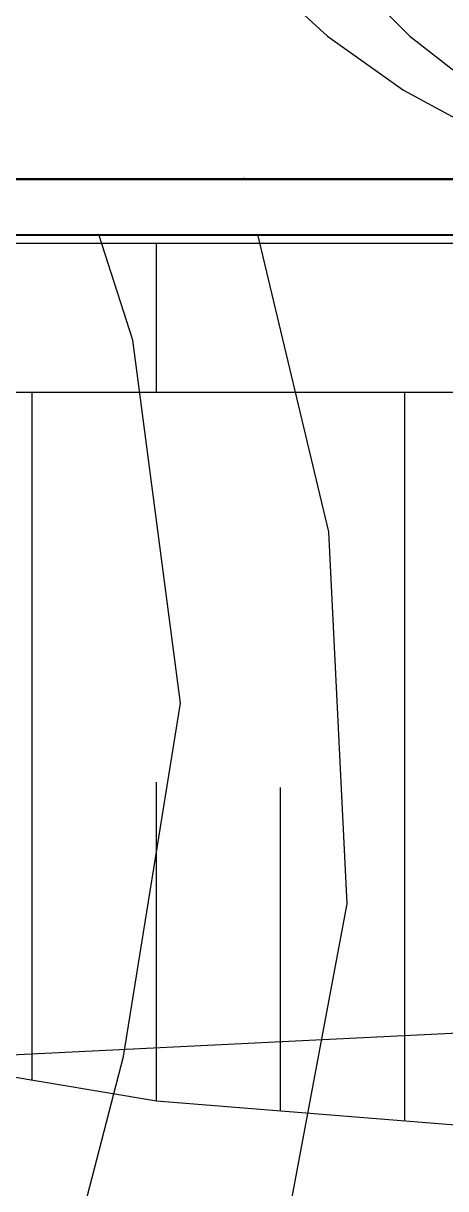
# Model space of a CAD drawing. Extents: x -137 to 172, y -7 to 127.
# Drawn here: x 17.88 to 23.55, y 38.52 to 54.16 of the extents above; entities that cross this region are included whole.
import ezdxf

# ---------------------------------------------------------------- set-up
doc = ezdxf.new("R2010")
doc.units = 0
doc.layers.add('TT-BASE', color=253, linetype='CONTINUOUS')

msp = doc.modelspace()

# ---------------------------------------------------------------- linework, layer by layer
at = {"layer": 'TT-BASE'}
for p, q in [((21.171, 54.719), (21.964, 53.989)), ((21.171, 54.719), (21.964, 53.989)), ((22.341, 54.719), (23.066, 53.989)), ((22.341, 54.719), (23.066, 53.989)), ((21.964, 53.989), (22.981, 53.264)), ((21.964, 53.989), (22.981, 53.264)), ((23.066, 53.989), (23.996, 53.264)), ((23.066, 53.989), (23.996, 53.264)), ((22.981, 53.264), (24.218, 52.597)), ((22.981, 53.264), (24.218, 52.597)), ((24.662, 52.063), (9.662, 52.063)), ((33.916, 51.314), (4.666, 51.314)), ((33.916, 51.314), (4.666, 51.314)), ((4.666, 51.214), (19.666, 51.214)), ((19.666, 49.214), (19.666, 51.214)), ((19.666, 51.214), (33.916, 51.214)), ((4.666, 49.214), (19.666, 49.214)), ((17.999, 39.974), (17.999, 49.214)), ((17.999, 39.974), (17.999, 49.214)), ((19.666, 49.214), (33.916, 49.214)), ((22.999, 39.427), (22.999, 49.214)), ((22.999, 39.427), (22.999, 49.214)), ((19.665, 39.694), (19.666, 43.978)), ((19.666, 39.694), (19.666, 43.978)), ((21.332, 39.561), (21.332, 43.905)), ((21.333, 39.56), (21.333, 43.904)), ((19.666, 39.694), (4.666, 42.214)), ((0.031, 39.45), (36.916, 41.264)), ((0.031, 39.45), (36.916, 41.264)), ((31.333, 38.76), (19.666, 39.694))]:
    msp.add_line(p, q, dxfattribs=at)
at = {"layer": 'TT-BASE', "ltscale": 0.1}
for p, q in [((14.663, 52.078), (24.153, 52.078)), ((14.663, 51.328), (24.662, 51.328))]:
    msp.add_line(p, q, dxfattribs=at)
at = {"layer": 'TT-BASE', "linetype": 'Continuous'}
for p, q in [((20.852, 52.063), (20.846, 52.088)), ((20.852, 52.063), (20.846, 52.088)), ((19.351, 49.912), (18.892, 51.328)), ((19.351, 49.912), (18.892, 51.328)), ((21.981, 47.338), (21.027, 51.328)), ((21.981, 47.338), (21.027, 51.328)), ((19.991, 45.037), (19.351, 49.912)), ((19.991, 45.037), (19.351, 49.912)), ((22.226, 42.344), (21.981, 47.338)), ((22.226, 42.344), (21.981, 47.338)), ((19.223, 40.294), (19.991, 45.037)), ((19.223, 40.294), (19.991, 45.037)), ((21.353, 37.695), (22.226, 42.344)), ((21.353, 37.695), (22.226, 42.344)), ((17.961, 35.426), (19.223, 40.294)), ((17.961, 35.426), (19.223, 40.294))]:
    msp.add_line(p, q, dxfattribs=at)

doc.saveas('drawing.dxf')
